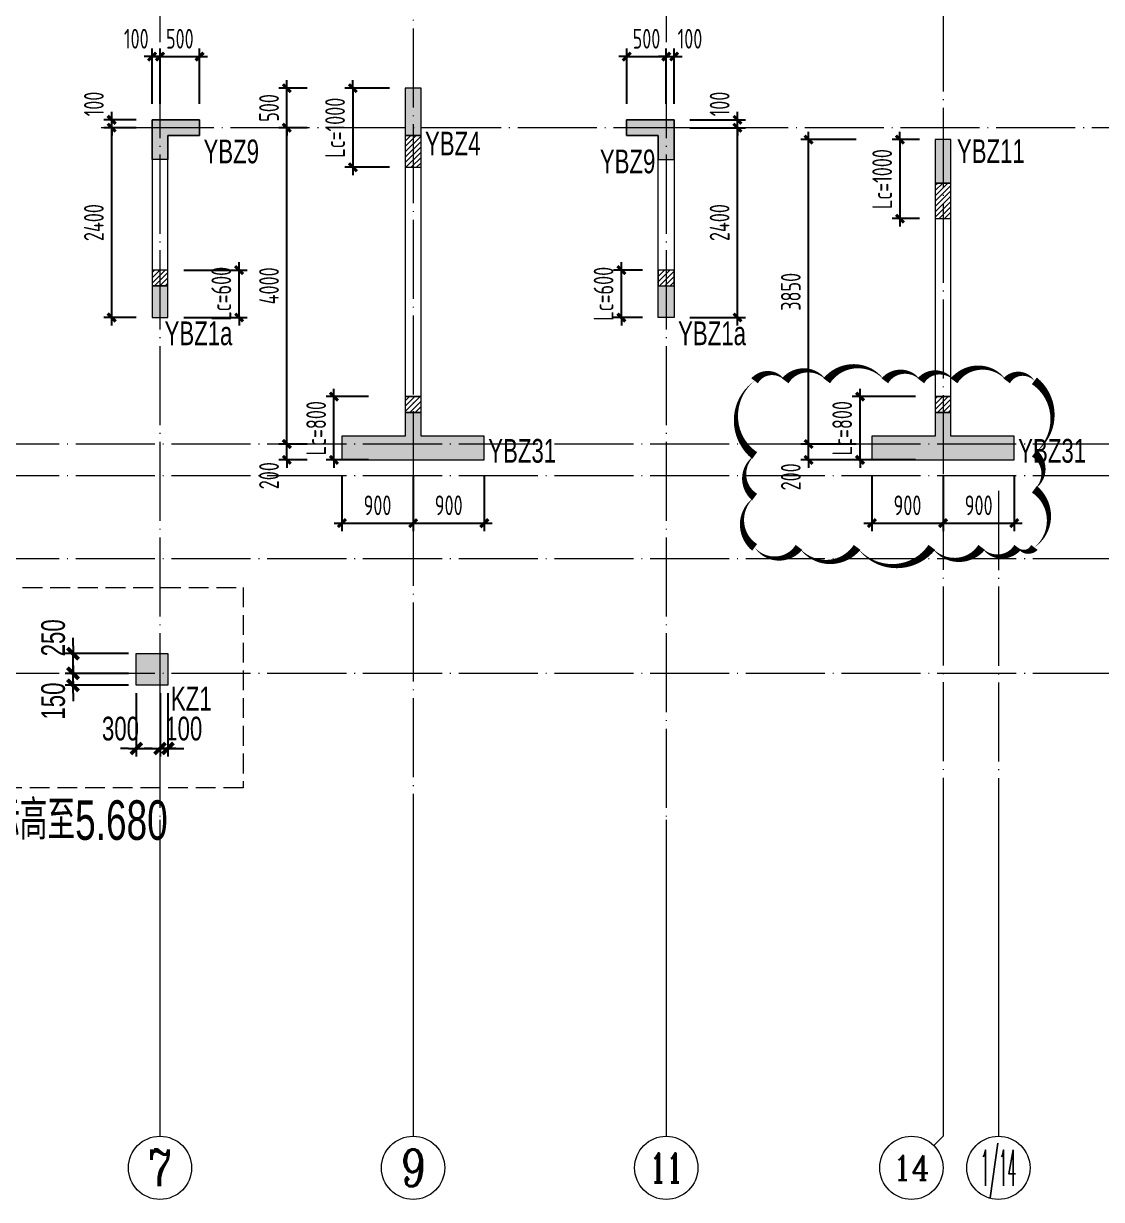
# Model space of a CAD drawing. Extents: x -129922 to 1190196, y -520662 to 139923.
# Drawn here: x 304029 to 317658, y -186027 to -171156 of the extents above; entities that cross this region are included whole.
import ezdxf
from ezdxf.enums import TextEntityAlignment as Align

# ---------------------------------------------------------------- set-up
doc = ezdxf.new("R2010")
doc.units = 0
doc.header["$LTSCALE"] = 1000
doc.header["$MEASUREMENT"] = 0
doc.linetypes.add('DASH', pattern=[0.35, 0.25, -0.1])
doc.linetypes.add('DOTE', pattern=[2.42, 2, -0.2, 0.02, -0.2])
for name, color, linetype, lineweight in [('A-标注-轴号', 3, 'Continuous', 15), ('A-标注-轴号文字', 7, 'Continuous', 15), ('A-轴线-塔楼', 1, 'DOTE', 9), ('A-轴线-隔墙', 41, 'DOTE', 9), ('S-基础-HATCH', 251, 'Continuous', 20), ('S-墙柱-COLU', 50, 'Continuous', 20), ('S-墙柱-DIM', 3, 'Continuous', 20), ('S-墙柱-HATCH', 251, 'Continuous', 9), ('S-墙柱-Lc填充', 8, 'Continuous', 9), ('S-墙柱-WALL', 6, 'Continuous', 20), ('S-板-BEAM', 4, 'DASH', 20), ('S-板-文字', 7, 'Continuous', 20), ('S-通用-TEXT', 7, 'Continuous', 20)]:
    doc.layers.add(name, color=color, linetype=linetype, lineweight=lineweight)
doc.layers.add('S-活动层-非打印1', color=170, linetype='Continuous', lineweight=20, plot=False)
doc.layers.add('板洞边线_DIM', color=3, linetype='Continuous')
doc.styles.add('_TCH_AXIS', font='COMPLEX.shx', dxfattribs={"bigfont": 'hztxt.shx'})
doc.styles.add('BW_Dim', font='Bweng.shx', dxfattribs={"width": 0.7, "bigfont": 'hztxt.shx'})
doc.styles.add('COMPLEX', font='COMPLEX')
doc.styles.add('TSSD_Dimension', font='tssdeng.shx', dxfattribs={"width": 0.7, "bigfont": 'HZTXT.SHX'})
doc.dimstyles.new('Cyz_100_100', dxfattribs={"dimtxt": 300, "dimasz": 100, "dimexe": 100, "dimexo": 100, "dimgap": 100, "dimtad": 1, "dimdec": 0, "dimzin": 0, "dimdsep": 46, "dimtxsty": 'BW_Dim', "dimblk": '_bwk', "dimcen": 0, "dimclrt": 7, "dimadec": 0, "dimazin": 0, "dimtfac": 1, "dimtdec": 0, "dimtix": 1, "dimtmove": 2, "dimatfit": 0, "dimfxl": 0, "dimtolj": 1, "dimtzin": 0, "dimarcsym": 0})
doc.dimstyles.new('TSSD_100_100', dxfattribs={"dimtxt": 250, "dimasz": 100, "dimexe": 100, "dimexo": 200, "dimgap": 100, "dimtad": 1, "dimdec": 0, "dimzin": 0, "dimdsep": 46, "dimtxsty": 'TSSD_Dimension', "dimblk": 'ARCHTICK', "dimcen": 0, "dimdle": 100, "dimclrt": 7, "dimadec": 0, "dimazin": 0, "dimtfac": 1, "dimtdec": 0, "dimtix": 1, "dimtmove": 2, "dimatfit": 0, "dimfxl": 0, "dimtolj": 1, "dimtzin": 0, "dimarcsym": 0})

# ---------------------------------------------------------------- blocks, each defined once
blk = doc.blocks.new('_AXISO')
blk.add_circle((0, 0), 0.5)
at = {"layer": 'S-板-文字', "style": 'COMPLEX', "width": 1.041667}
blk.add_attdef('A', text='', height=0.56, dxfattribs=at).set_placement((-0.25, -0.28), (0.25, -0.28), align=Align.FIT)
blk = doc.blocks.new('ZHOUWANG3')
at = {"layer": 'A-标注-轴号'}
for p, q in [((102352, 226834), (102352, 222834)), ((105552, 226834), (105552, 222834)), ((108752, 226834), (108752, 222834)), ((112252, 226834), (112252, 222834)), ((112952, 226834), (112952, 222834)), ((112135, 222716), (112252, 222834))]:
    blk.add_line(p, q, dxfattribs=at)
at = {"layer": 'A-轴线-塔楼', "linetype": 'DOTE', "ltscale": 0.5}
for p, q in [((105552, 248942), (105552, 226834)), ((112252, 241886), (112252, 226834)), ((102352, 240086), (102352, 226834)), ((108752, 240086), (108752, 226834)), ((122394, 235586), (101608, 235586)), ((139798, 231586), (85362, 231586)), ((112952, 230993), (112952, 226834)), ((139798, 228686), (85362, 228686))]:
    blk.add_line(p, q, dxfattribs=at)
at = {"layer": 'A-轴线-隔墙', "ltscale": 0.5}
for p, q in [((139798, 231186), (85362, 231186)), ((139798, 230136), (85362, 230136))]:
    blk.add_line(p, q, dxfattribs=at)
at = {"layer": 'A-标注-轴号'}
ref = blk.add_blockref('_AXISO', (102352, 222434), dxfattribs=dict(at, xscale=800, yscale=800, zscale=800))
ref.add_attrib('A', '7', dxfattribs={"layer": 'A-标注-轴号文字', "height": 466, "style": '_TCH_AXIS'}).set_placement((102197, 222201), (102507, 222201), align=Align.FIT)
ref = blk.add_blockref('_AXISO', (105552, 222434), dxfattribs=dict(at, xscale=800, yscale=800, zscale=800))
ref.add_attrib('A', '9', dxfattribs={"layer": 'A-标注-轴号文字', "height": 466, "style": '_TCH_AXIS'}).set_placement((105397, 222201), (105707, 222201), align=Align.FIT)
ref = blk.add_blockref('_AXISO', (108752, 222434), dxfattribs=dict(at, xscale=800, yscale=800, zscale=800))
ref.add_attrib('A', '11', dxfattribs={"layer": 'A-标注-轴号文字', "height": 368.8, "style": '_TCH_AXIS'}).set_placement((108541, 222249), (108963, 222249), align=Align.FIT)
ref = blk.add_blockref('_AXISO', (111852, 222434), dxfattribs=dict(at, xscale=800, yscale=800, zscale=800))
ref.add_attrib('A', '14', dxfattribs={"layer": 'A-标注-轴号文字', "height": 314.1, "style": '_TCH_AXIS'}).set_placement((111620, 222277), (112084, 222277), align=Align.FIT)
ref = blk.add_blockref('_AXISO', (112952, 222434), dxfattribs=dict(at, xscale=800, yscale=800, zscale=800))
ref.add_attrib('A', '1/14', dxfattribs={"layer": 'A-标注-轴号文字', "height": 452.5, "style": '_TCH_AXIS', "width": 0.308824}).set_placement((112726, 222207), (113178, 222207), align=Align.FIT)
blk = doc.blocks.new('_bwk')
blk.add_line((-1, 0), (0, 0))
at = {"const_width": 0.5}
blk.add_lwpolyline([(-0.7, -0.7), (0.7, 0.7)], dxfattribs=at)
blk = doc.blocks.new('*D1837')
at = {"layer": 'Defpoints', "color": 0, "transparency": 16777216}
for p in [(304655, -179374), (305455, -179374), (305455, -179524)]:
    blk.add_point(p, dxfattribs=at)
at = {"layer": '板洞边线_DIM', "color": 0, "lineweight": -2, "transparency": 16777216}
for p, q in [((304655, -179274), (304655, -179174)), ((305355, -179374), (304555, -179374)), ((304655, -179524), (304655, -179374)), ((305355, -179524), (304555, -179524)), ((304655, -179624), (304655, -179724))]:
    blk.add_line(p, q, dxfattribs=at)
at = {"layer": '板洞边线_DIM', "color": 0, "lineweight": -2, "transparency": 16777216, "xscale": 100, "yscale": 100, "zscale": 100}
for p, rotation in [((304655, -179374), 270), ((304655, -179524), 90)]:
    blk.add_blockref('_bwk', p, dxfattribs=dict(at, rotation=rotation))
at = {"layer": '板洞边线_DIM', "color": 7, "transparency": 16777216, "insert": (304405, -179724), "char_height": 300, "attachment_point": 5, "rotation": 90, "style": 'BW_Dim'}
blk.add_mtext('\\A1;150', dxfattribs=at)
blk = doc.blocks.new('*D1838')
at = {"layer": 'Defpoints', "color": 0, "transparency": 16777216}
for p in [(304655, -179124), (305455, -179124), (305455, -179374)]:
    blk.add_point(p, dxfattribs=at)
at = {"layer": '板洞边线_DIM', "color": 0, "lineweight": -2, "transparency": 16777216}
for p, q in [((304655, -179024), (304655, -178924)), ((305355, -179124), (304555, -179124)), ((304655, -179374), (304655, -179124)), ((305355, -179374), (304555, -179374)), ((304655, -179474), (304655, -179574))]:
    blk.add_line(p, q, dxfattribs=at)
at = {"layer": '板洞边线_DIM', "color": 0, "lineweight": -2, "transparency": 16777216, "xscale": 100, "yscale": 100, "zscale": 100}
for p, rotation in [((304655, -179124), 270), ((304655, -179374), 90)]:
    blk.add_blockref('_bwk', p, dxfattribs=dict(at, rotation=rotation))
at = {"layer": '板洞边线_DIM', "color": 7, "transparency": 16777216, "insert": (304405, -178924), "char_height": 300, "attachment_point": 5, "rotation": 90, "style": 'BW_Dim'}
blk.add_mtext('\\A1;250', dxfattribs=at)
blk = doc.blocks.new('*D1839')
at = {"layer": 'Defpoints', "color": 0, "transparency": 16777216}
for p in [(305455, -179524), (305755, -179524), (305755, -180324)]:
    blk.add_point(p, dxfattribs=at)
at = {"layer": '板洞边线_DIM', "color": 0, "lineweight": -2, "transparency": 16777216}
for p, q in [((305455, -179624), (305455, -180424)), ((305755, -179624), (305755, -180424)), ((305355, -180324), (305255, -180324)), ((305455, -180324), (305755, -180324)), ((305855, -180324), (305955, -180324))]:
    blk.add_line(p, q, dxfattribs=at)
at = {"layer": '板洞边线_DIM', "color": 0, "lineweight": -2, "transparency": 16777216, "xscale": 100, "yscale": 100, "zscale": 100}
blk.add_blockref('_bwk', (305455, -180324), dxfattribs=at)
at = {"layer": '板洞边线_DIM', "color": 0, "lineweight": -2, "transparency": 16777216, "xscale": 100, "yscale": 100, "zscale": 100, "rotation": 180}
blk.add_blockref('_bwk', (305755, -180324), dxfattribs=at)
at = {"layer": '板洞边线_DIM', "color": 7, "transparency": 16777216, "insert": (305255, -180074), "char_height": 300, "attachment_point": 5, "style": 'BW_Dim'}
blk.add_mtext('\\A1;300', dxfattribs=at)
blk = doc.blocks.new('*D1840')
at = {"layer": 'Defpoints', "color": 0, "transparency": 16777216}
for p in [(305755, -179524), (305855, -179524), (305855, -180324)]:
    blk.add_point(p, dxfattribs=at)
at = {"layer": '板洞边线_DIM', "color": 0, "lineweight": -2, "transparency": 16777216}
for p, q in [((305755, -179624), (305755, -180424)), ((305855, -179624), (305855, -180424)), ((305655, -180324), (305555, -180324)), ((305755, -180324), (305855, -180324)), ((305955, -180324), (306055, -180324))]:
    blk.add_line(p, q, dxfattribs=at)
at = {"layer": '板洞边线_DIM', "color": 0, "lineweight": -2, "transparency": 16777216, "xscale": 100, "yscale": 100, "zscale": 100}
blk.add_blockref('_bwk', (305755, -180324), dxfattribs=at)
at = {"layer": '板洞边线_DIM', "color": 0, "lineweight": -2, "transparency": 16777216, "xscale": 100, "yscale": 100, "zscale": 100, "rotation": 180}
blk.add_blockref('_bwk', (305855, -180324), dxfattribs=at)
at = {"layer": '板洞边线_DIM', "color": 7, "transparency": 16777216, "insert": (306055, -180074), "char_height": 300, "attachment_point": 5, "style": 'BW_Dim'}
blk.add_mtext('\\A1;100', dxfattribs=at)
blk = doc.blocks.new('_ArchTick')
at = {"color": 0, "linetype": 'ByBlock', "const_width": 0.4}
blk.add_lwpolyline([(-0.5, -0.5), (0.5, 0.5)], dxfattribs=at)
blk = doc.blocks.new('*D1855')
at = {"layer": 'Defpoints', "color": 0, "transparency": 16777216}
for p in [(315555, -172624), (315110, -173624), (315555, -173624)]:
    blk.add_point(p, dxfattribs=at)
at = {"layer": 'S-墙柱-DIM', "color": 0, "lineweight": -2, "transparency": 16777216}
for p, q in [((315355, -172624), (315010, -172624)), ((315110, -172624), (315110, -172524)), ((315110, -172624), (315110, -173624)), ((315355, -173624), (315010, -173624)), ((315110, -173624), (315110, -173724))]:
    blk.add_line(p, q, dxfattribs=at)
at = {"layer": 'S-墙柱-DIM', "color": 0, "lineweight": -2, "transparency": 16777216, "xscale": 100, "yscale": 100, "zscale": 100}
for p, rotation in [((315110, -172624), 270), ((315110, -173624), 90)]:
    blk.add_blockref('_ArchTick', p, dxfattribs=dict(at, rotation=rotation))
at = {"layer": 'S-墙柱-DIM', "color": 7, "transparency": 16777216, "insert": (314885, -173124), "char_height": 250, "attachment_point": 5, "rotation": 90, "style": 'TSSD_Dimension'}
blk.add_mtext('\\A1;Lc=1000', dxfattribs=at)
blk = doc.blocks.new('*D1856')
at = {"layer": 'Defpoints', "color": 0, "transparency": 16777216}
for p in [(314605, -175874), (315505, -175874), (315505, -176674)]:
    blk.add_point(p, dxfattribs=at)
at = {"layer": 'S-墙柱-DIM', "color": 0, "lineweight": -2, "transparency": 16777216}
for p, q in [((315305, -175874), (314505, -175874)), ((314605, -175874), (314605, -175774)), ((314605, -176674), (314605, -175874)), ((315305, -176674), (314505, -176674)), ((314605, -176674), (314605, -176774))]:
    blk.add_line(p, q, dxfattribs=at)
at = {"layer": 'S-墙柱-DIM', "color": 0, "lineweight": -2, "transparency": 16777216, "xscale": 100, "yscale": 100, "zscale": 100}
for p, rotation in [((314605, -175874), 270), ((314605, -176674), 90)]:
    blk.add_blockref('_ArchTick', p, dxfattribs=dict(at, rotation=rotation))
at = {"layer": 'S-墙柱-DIM', "color": 7, "transparency": 16777216, "insert": (314380, -176274), "char_height": 250, "attachment_point": 5, "rotation": 90, "style": 'TSSD_Dimension'}
blk.add_mtext('\\A1;Lc=800', dxfattribs=at)
blk = doc.blocks.new('*D1857')
at = {"layer": 'Defpoints', "color": 0, "transparency": 16777216}
for p in [(308855, -171974), (308193, -172974), (308855, -172974)]:
    blk.add_point(p, dxfattribs=at)
at = {"layer": 'S-墙柱-DIM', "color": 0, "lineweight": -2, "transparency": 16777216}
for p, q in [((308193, -171974), (308193, -171874)), ((308655, -171974), (308093, -171974)), ((308193, -171974), (308193, -172974)), ((308655, -172974), (308093, -172974)), ((308193, -172974), (308193, -173074))]:
    blk.add_line(p, q, dxfattribs=at)
at = {"layer": 'S-墙柱-DIM', "color": 0, "lineweight": -2, "transparency": 16777216, "xscale": 100, "yscale": 100, "zscale": 100}
for p, rotation in [((308193, -171974), 270), ((308193, -172974), 90)]:
    blk.add_blockref('_ArchTick', p, dxfattribs=dict(at, rotation=rotation))
at = {"layer": 'S-墙柱-DIM', "color": 7, "transparency": 16777216, "insert": (307968, -172474), "char_height": 250, "attachment_point": 5, "rotation": 90, "style": 'TSSD_Dimension'}
blk.add_mtext('\\A1;Lc=1000', dxfattribs=at)
blk = doc.blocks.new('*D1858')
at = {"layer": 'Defpoints', "color": 0, "transparency": 16777216}
for p in [(307954, -175874), (308591, -175874), (308591, -176674)]:
    blk.add_point(p, dxfattribs=at)
at = {"layer": 'S-墙柱-DIM', "color": 0, "lineweight": -2, "transparency": 16777216}
for p, q in [((308391, -175874), (307854, -175874)), ((307954, -175874), (307954, -175774)), ((307954, -176674), (307954, -175874)), ((308391, -176674), (307854, -176674)), ((307954, -176674), (307954, -176774))]:
    blk.add_line(p, q, dxfattribs=at)
at = {"layer": 'S-墙柱-DIM', "color": 0, "lineweight": -2, "transparency": 16777216, "xscale": 100, "yscale": 100, "zscale": 100}
for p, rotation in [((307954, -175874), 270), ((307954, -176674), 90)]:
    blk.add_blockref('_ArchTick', p, dxfattribs=dict(at, rotation=rotation))
at = {"layer": 'S-墙柱-DIM', "color": 7, "transparency": 16777216, "insert": (307729, -176274), "char_height": 250, "attachment_point": 5, "rotation": 90, "style": 'TSSD_Dimension'}
blk.add_mtext('\\A1;Lc=800', dxfattribs=at)
blk = doc.blocks.new('*D1861')
at = {"layer": 'Defpoints', "color": 0, "transparency": 16777216}
for p in [(311588, -174274), (312055, -174274), (312055, -174874)]:
    blk.add_point(p, dxfattribs=at)
at = {"layer": 'S-墙柱-DIM', "color": 0, "lineweight": -2, "transparency": 16777216}
for p, q in [((311855, -174274), (311488, -174274)), ((311588, -174274), (311588, -174174)), ((311588, -174874), (311588, -174274)), ((311855, -174874), (311488, -174874)), ((311588, -174874), (311588, -174974))]:
    blk.add_line(p, q, dxfattribs=at)
at = {"layer": 'S-墙柱-DIM', "color": 0, "lineweight": -2, "transparency": 16777216, "xscale": 100, "yscale": 100, "zscale": 100}
for p, rotation in [((311588, -174274), 270), ((311588, -174874), 90)]:
    blk.add_blockref('_ArchTick', p, dxfattribs=dict(at, rotation=rotation))
at = {"layer": 'S-墙柱-DIM', "color": 7, "transparency": 16777216, "insert": (311363, -174574), "char_height": 250, "attachment_point": 5, "rotation": 90, "style": 'TSSD_Dimension'}
blk.add_mtext('\\A1;Lc=600', dxfattribs=at)
blk = doc.blocks.new('*D1862')
at = {"layer": 'Defpoints', "color": 0, "transparency": 16777216}
for p in [(305855, -174274), (306755, -174274), (305855, -174874)]:
    blk.add_point(p, dxfattribs=at)
at = {"layer": 'S-墙柱-DIM', "color": 0, "lineweight": -2, "transparency": 16777216}
for p, q in [((306055, -174274), (306855, -174274)), ((306755, -174274), (306755, -174174)), ((306755, -174874), (306755, -174274)), ((306055, -174874), (306855, -174874)), ((306755, -174874), (306755, -174974))]:
    blk.add_line(p, q, dxfattribs=at)
at = {"layer": 'S-墙柱-DIM', "color": 0, "lineweight": -2, "transparency": 16777216, "xscale": 100, "yscale": 100, "zscale": 100}
for p, rotation in [((306755, -174274), 270), ((306755, -174874), 90)]:
    blk.add_blockref('_ArchTick', p, dxfattribs=dict(at, rotation=rotation))
at = {"layer": 'S-墙柱-DIM', "color": 7, "transparency": 16777216, "insert": (306530, -174574), "char_height": 250, "attachment_point": 5, "rotation": 90, "style": 'TSSD_Dimension'}
blk.add_mtext('\\A1;Lc=600', dxfattribs=at)
blk = doc.blocks.new('*D1879')
at = {"layer": 'Defpoints', "color": 0, "transparency": 16777216}
for p in [(315655, -176674), (316555, -176674), (316555, -177474)]:
    blk.add_point(p, dxfattribs=at)
at = {"layer": 'S-墙柱-DIM', "color": 0, "lineweight": -2, "transparency": 16777216}
for p, q in [((315655, -176874), (315655, -177574)), ((316555, -176874), (316555, -177574)), ((315555, -177474), (316655, -177474))]:
    blk.add_line(p, q, dxfattribs=at)
at = {"layer": 'S-墙柱-DIM', "color": 0, "lineweight": -2, "transparency": 16777216, "xscale": 100, "yscale": 100, "zscale": 100, "rotation": 180}
blk.add_blockref('_ArchTick', (315655, -177474), dxfattribs=at)
at = {"layer": 'S-墙柱-DIM', "color": 0, "lineweight": -2, "transparency": 16777216, "xscale": 100, "yscale": 100, "zscale": 100}
blk.add_blockref('_ArchTick', (316555, -177474), dxfattribs=at)
at = {"layer": 'S-墙柱-DIM', "color": 7, "transparency": 16777216, "insert": (316105, -177249), "char_height": 250, "attachment_point": 5, "style": 'TSSD_Dimension'}
blk.add_mtext('\\A1;900', dxfattribs=at)
blk = doc.blocks.new('*D1880')
at = {"layer": 'Defpoints', "color": 0, "transparency": 16777216}
for p in [(314755, -176674), (315655, -176674), (315655, -177474)]:
    blk.add_point(p, dxfattribs=at)
at = {"layer": 'S-墙柱-DIM', "color": 0, "lineweight": -2, "transparency": 16777216}
for p, q in [((314755, -176874), (314755, -177574)), ((315655, -176874), (315655, -177574)), ((314655, -177474), (315755, -177474))]:
    blk.add_line(p, q, dxfattribs=at)
at = {"layer": 'S-墙柱-DIM', "color": 0, "lineweight": -2, "transparency": 16777216, "xscale": 100, "yscale": 100, "zscale": 100, "rotation": 180}
blk.add_blockref('_ArchTick', (314755, -177474), dxfattribs=at)
at = {"layer": 'S-墙柱-DIM', "color": 0, "lineweight": -2, "transparency": 16777216, "xscale": 100, "yscale": 100, "zscale": 100}
blk.add_blockref('_ArchTick', (315655, -177474), dxfattribs=at)
at = {"layer": 'S-墙柱-DIM', "color": 7, "transparency": 16777216, "insert": (315205, -177249), "char_height": 250, "attachment_point": 5, "style": 'TSSD_Dimension'}
blk.add_mtext('\\A1;900', dxfattribs=at)
blk = doc.blocks.new('*D1881')
at = {"layer": 'Defpoints', "color": 0, "transparency": 16777216}
for p in [(313955, -172624), (314755, -172624), (314755, -176474)]:
    blk.add_point(p, dxfattribs=at)
at = {"layer": 'S-墙柱-DIM', "color": 0, "lineweight": -2, "transparency": 16777216}
for p, q in [((314555, -172624), (313855, -172624)), ((313955, -176574), (313955, -172524)), ((314555, -176474), (313855, -176474))]:
    blk.add_line(p, q, dxfattribs=at)
at = {"layer": 'S-墙柱-DIM', "color": 0, "lineweight": -2, "transparency": 16777216, "xscale": 100, "yscale": 100, "zscale": 100}
for p, rotation in [((313955, -172624), 90), ((313955, -176474), 270)]:
    blk.add_blockref('_ArchTick', p, dxfattribs=dict(at, rotation=rotation))
at = {"layer": 'S-墙柱-DIM', "color": 7, "transparency": 16777216, "insert": (313730, -174549), "char_height": 250, "attachment_point": 5, "rotation": 90, "style": 'TSSD_Dimension'}
blk.add_mtext('\\A1;3850', dxfattribs=at)
blk = doc.blocks.new('*D1882')
at = {"layer": 'Defpoints', "color": 0, "transparency": 16777216}
for p in [(313955, -176474), (314755, -176474), (314755, -176674)]:
    blk.add_point(p, dxfattribs=at)
at = {"layer": 'S-墙柱-DIM', "color": 0, "lineweight": -2, "transparency": 16777216}
for p, q in [((314555, -176474), (313855, -176474)), ((313955, -176474), (313955, -176374)), ((313955, -176674), (313955, -176474)), ((314555, -176674), (313855, -176674)), ((313955, -176674), (313955, -176774))]:
    blk.add_line(p, q, dxfattribs=at)
at = {"layer": 'S-墙柱-DIM', "color": 0, "lineweight": -2, "transparency": 16777216, "xscale": 100, "yscale": 100, "zscale": 100}
for p, rotation in [((313955, -176474), 270), ((313955, -176674), 90)]:
    blk.add_blockref('_ArchTick', p, dxfattribs=dict(at, rotation=rotation))
at = {"layer": 'S-墙柱-DIM', "color": 7, "transparency": 16777216, "insert": (313730, -176889), "char_height": 250, "attachment_point": 5, "rotation": 90, "style": 'TSSD_Dimension'}
blk.add_mtext('\\A1;200', dxfattribs=at)
blk = doc.blocks.new('*D1893')
at = {"layer": 'Defpoints', "color": 0, "transparency": 16777216}
for p in [(312255, -171574), (312155, -172374), (312255, -172374)]:
    blk.add_point(p, dxfattribs=at)
at = {"layer": 'S-墙柱-DIM', "color": 0, "lineweight": -2, "transparency": 16777216}
for p, q in [((312155, -171574), (312055, -171574)), ((312155, -172174), (312155, -171474)), ((312155, -171574), (312255, -171574)), ((312255, -172174), (312255, -171474)), ((312255, -171574), (312355, -171574))]:
    blk.add_line(p, q, dxfattribs=at)
at = {"layer": 'S-墙柱-DIM', "color": 0, "lineweight": -2, "transparency": 16777216, "xscale": 100, "yscale": 100, "zscale": 100}
blk.add_blockref('_ArchTick', (312155, -171574), dxfattribs=at)
at = {"layer": 'S-墙柱-DIM', "color": 0, "lineweight": -2, "transparency": 16777216, "xscale": 100, "yscale": 100, "zscale": 100, "rotation": 180}
blk.add_blockref('_ArchTick', (312255, -171574), dxfattribs=at)
at = {"layer": 'S-墙柱-DIM', "color": 7, "transparency": 16777216, "insert": (312455, -171349), "char_height": 250, "attachment_point": 5, "style": 'TSSD_Dimension'}
blk.add_mtext('\\A1;100', dxfattribs=at)
blk = doc.blocks.new('*D1894')
at = {"layer": 'Defpoints', "color": 0, "transparency": 16777216}
for p in [(312155, -171574), (311655, -172374), (312155, -172374)]:
    blk.add_point(p, dxfattribs=at)
at = {"layer": 'S-墙柱-DIM', "color": 0, "lineweight": -2, "transparency": 16777216}
for p, q in [((311655, -171574), (311555, -171574)), ((311655, -172174), (311655, -171474)), ((311655, -171574), (312155, -171574)), ((312155, -172174), (312155, -171474)), ((312155, -171574), (312255, -171574))]:
    blk.add_line(p, q, dxfattribs=at)
at = {"layer": 'S-墙柱-DIM', "color": 0, "lineweight": -2, "transparency": 16777216, "xscale": 100, "yscale": 100, "zscale": 100}
blk.add_blockref('_ArchTick', (311655, -171574), dxfattribs=at)
at = {"layer": 'S-墙柱-DIM', "color": 0, "lineweight": -2, "transparency": 16777216, "xscale": 100, "yscale": 100, "zscale": 100, "rotation": 180}
blk.add_blockref('_ArchTick', (312155, -171574), dxfattribs=at)
at = {"layer": 'S-墙柱-DIM', "color": 7, "transparency": 16777216, "insert": (311905, -171349), "char_height": 250, "attachment_point": 5, "style": 'TSSD_Dimension'}
blk.add_mtext('\\A1;500', dxfattribs=at)
blk = doc.blocks.new('*D1895')
at = {"layer": 'Defpoints', "color": 0, "transparency": 16777216}
for p in [(312255, -172374), (312255, -172474), (313055, -172374)]:
    blk.add_point(p, dxfattribs=at)
at = {"layer": 'S-墙柱-DIM', "color": 0, "lineweight": -2, "transparency": 16777216}
for p, q in [((313055, -172374), (313055, -172274)), ((312455, -172374), (313155, -172374)), ((312455, -172474), (313155, -172474)), ((313055, -172474), (313055, -172374)), ((313055, -172474), (313055, -172574))]:
    blk.add_line(p, q, dxfattribs=at)
at = {"layer": 'S-墙柱-DIM', "color": 0, "lineweight": -2, "transparency": 16777216, "xscale": 100, "yscale": 100, "zscale": 100}
for p, rotation in [((313055, -172374), 270), ((313055, -172474), 90)]:
    blk.add_blockref('_ArchTick', p, dxfattribs=dict(at, rotation=rotation))
at = {"layer": 'S-墙柱-DIM', "color": 7, "transparency": 16777216, "insert": (312830, -172174), "char_height": 250, "attachment_point": 5, "rotation": 90, "style": 'TSSD_Dimension'}
blk.add_mtext('\\A1;100', dxfattribs=at)
blk = doc.blocks.new('*D1896')
at = {"layer": 'Defpoints', "color": 0, "transparency": 16777216}
for p in [(312255, -172474), (313055, -172474), (312255, -174874)]:
    blk.add_point(p, dxfattribs=at)
at = {"layer": 'S-墙柱-DIM', "color": 0, "lineweight": -2, "transparency": 16777216}
for p, q in [((312455, -172474), (313155, -172474)), ((313055, -174974), (313055, -172374)), ((312455, -174874), (313155, -174874))]:
    blk.add_line(p, q, dxfattribs=at)
at = {"layer": 'S-墙柱-DIM', "color": 0, "lineweight": -2, "transparency": 16777216, "xscale": 100, "yscale": 100, "zscale": 100}
for p, rotation in [((313055, -172474), 90), ((313055, -174874), 270)]:
    blk.add_blockref('_ArchTick', p, dxfattribs=dict(at, rotation=rotation))
at = {"layer": 'S-墙柱-DIM', "color": 7, "transparency": 16777216, "insert": (312830, -173674), "char_height": 250, "attachment_point": 5, "rotation": 90, "style": 'TSSD_Dimension'}
blk.add_mtext('\\A1;2400', dxfattribs=at)
blk = doc.blocks.new('*D1897')
at = {"layer": 'Defpoints', "color": 0, "transparency": 16777216}
for p in [(308955, -176674), (309855, -176674), (309855, -177474)]:
    blk.add_point(p, dxfattribs=at)
at = {"layer": 'S-墙柱-DIM', "color": 0, "lineweight": -2, "transparency": 16777216}
for p, q in [((308955, -176874), (308955, -177574)), ((309855, -176874), (309855, -177574)), ((308855, -177474), (309955, -177474))]:
    blk.add_line(p, q, dxfattribs=at)
at = {"layer": 'S-墙柱-DIM', "color": 0, "lineweight": -2, "transparency": 16777216, "xscale": 100, "yscale": 100, "zscale": 100, "rotation": 180}
blk.add_blockref('_ArchTick', (308955, -177474), dxfattribs=at)
at = {"layer": 'S-墙柱-DIM', "color": 0, "lineweight": -2, "transparency": 16777216, "xscale": 100, "yscale": 100, "zscale": 100}
blk.add_blockref('_ArchTick', (309855, -177474), dxfattribs=at)
at = {"layer": 'S-墙柱-DIM', "color": 7, "transparency": 16777216, "insert": (309405, -177249), "char_height": 250, "attachment_point": 5, "style": 'TSSD_Dimension'}
blk.add_mtext('\\A1;900', dxfattribs=at)
blk = doc.blocks.new('*D1898')
at = {"layer": 'Defpoints', "color": 0, "transparency": 16777216}
for p in [(308055, -176674), (308955, -176674), (308955, -177474)]:
    blk.add_point(p, dxfattribs=at)
at = {"layer": 'S-墙柱-DIM', "color": 0, "lineweight": -2, "transparency": 16777216}
for p, q in [((308055, -176874), (308055, -177574)), ((308955, -176874), (308955, -177574)), ((307955, -177474), (309055, -177474))]:
    blk.add_line(p, q, dxfattribs=at)
at = {"layer": 'S-墙柱-DIM', "color": 0, "lineweight": -2, "transparency": 16777216, "xscale": 100, "yscale": 100, "zscale": 100, "rotation": 180}
blk.add_blockref('_ArchTick', (308055, -177474), dxfattribs=at)
at = {"layer": 'S-墙柱-DIM', "color": 0, "lineweight": -2, "transparency": 16777216, "xscale": 100, "yscale": 100, "zscale": 100}
blk.add_blockref('_ArchTick', (308955, -177474), dxfattribs=at)
at = {"layer": 'S-墙柱-DIM', "color": 7, "transparency": 16777216, "insert": (308505, -177249), "char_height": 250, "attachment_point": 5, "style": 'TSSD_Dimension'}
blk.add_mtext('\\A1;900', dxfattribs=at)
blk = doc.blocks.new('*D1899')
at = {"layer": 'Defpoints', "color": 0, "transparency": 16777216}
for p in [(307358, -171974), (307816, -171974), (307816, -172474)]:
    blk.add_point(p, dxfattribs=at)
at = {"layer": 'S-墙柱-DIM', "color": 0, "lineweight": -2, "transparency": 16777216}
for p, q in [((307358, -171974), (307358, -171874)), ((307616, -171974), (307258, -171974)), ((307358, -172474), (307358, -171974)), ((307616, -172474), (307258, -172474)), ((307358, -172474), (307358, -172574))]:
    blk.add_line(p, q, dxfattribs=at)
at = {"layer": 'S-墙柱-DIM', "color": 0, "lineweight": -2, "transparency": 16777216, "xscale": 100, "yscale": 100, "zscale": 100}
for p, rotation in [((307358, -171974), 270), ((307358, -172474), 90)]:
    blk.add_blockref('_ArchTick', p, dxfattribs=dict(at, rotation=rotation))
at = {"layer": 'S-墙柱-DIM', "color": 7, "transparency": 16777216, "insert": (307133, -172224), "char_height": 250, "attachment_point": 5, "rotation": 90, "style": 'TSSD_Dimension'}
blk.add_mtext('\\A1;500', dxfattribs=at)
blk = doc.blocks.new('*D1900')
at = {"layer": 'Defpoints', "color": 0, "transparency": 16777216}
for p in [(307358, -172474), (307816, -172474), (307816, -176474)]:
    blk.add_point(p, dxfattribs=at)
at = {"layer": 'S-墙柱-DIM', "color": 0, "lineweight": -2, "transparency": 16777216}
for p, q in [((307616, -172474), (307258, -172474)), ((307358, -176574), (307358, -172374)), ((307616, -176474), (307258, -176474))]:
    blk.add_line(p, q, dxfattribs=at)
at = {"layer": 'S-墙柱-DIM', "color": 0, "lineweight": -2, "transparency": 16777216, "xscale": 100, "yscale": 100, "zscale": 100}
for p, rotation in [((307358, -172474), 90), ((307358, -176474), 270)]:
    blk.add_blockref('_ArchTick', p, dxfattribs=dict(at, rotation=rotation))
at = {"layer": 'S-墙柱-DIM', "color": 7, "transparency": 16777216, "insert": (307133, -174474), "char_height": 250, "attachment_point": 5, "rotation": 90, "style": 'TSSD_Dimension'}
blk.add_mtext('\\A1;4000', dxfattribs=at)
blk = doc.blocks.new('*D1901')
at = {"layer": 'Defpoints', "color": 0, "transparency": 16777216}
for p in [(307358, -176474), (307816, -176474), (307816, -176674)]:
    blk.add_point(p, dxfattribs=at)
at = {"layer": 'S-墙柱-DIM', "color": 0, "lineweight": -2, "transparency": 16777216}
for p, q in [((307616, -176474), (307258, -176474)), ((307358, -176474), (307358, -176374)), ((307358, -176674), (307358, -176474)), ((307616, -176674), (307258, -176674)), ((307358, -176674), (307358, -176774))]:
    blk.add_line(p, q, dxfattribs=at)
at = {"layer": 'S-墙柱-DIM', "color": 0, "lineweight": -2, "transparency": 16777216, "xscale": 100, "yscale": 100, "zscale": 100}
for p, rotation in [((307358, -176474), 270), ((307358, -176674), 90)]:
    blk.add_blockref('_ArchTick', p, dxfattribs=dict(at, rotation=rotation))
at = {"layer": 'S-墙柱-DIM', "color": 7, "transparency": 16777216, "insert": (307133, -176874), "char_height": 250, "attachment_point": 5, "rotation": 90, "style": 'TSSD_Dimension'}
blk.add_mtext('\\A1;200', dxfattribs=at)
blk = doc.blocks.new('*D1911')
at = {"layer": 'Defpoints', "color": 0, "transparency": 16777216}
for p in [(306255, -171574), (305755, -172374), (306255, -172374)]:
    blk.add_point(p, dxfattribs=at)
at = {"layer": 'S-墙柱-DIM', "color": 0, "lineweight": -2, "transparency": 16777216}
for p, q in [((305755, -171574), (305655, -171574)), ((305755, -172174), (305755, -171474)), ((305755, -171574), (306255, -171574)), ((306255, -172174), (306255, -171474)), ((306255, -171574), (306355, -171574))]:
    blk.add_line(p, q, dxfattribs=at)
at = {"layer": 'S-墙柱-DIM', "color": 0, "lineweight": -2, "transparency": 16777216, "xscale": 100, "yscale": 100, "zscale": 100}
blk.add_blockref('_ArchTick', (305755, -171574), dxfattribs=at)
at = {"layer": 'S-墙柱-DIM', "color": 0, "lineweight": -2, "transparency": 16777216, "xscale": 100, "yscale": 100, "zscale": 100, "rotation": 180}
blk.add_blockref('_ArchTick', (306255, -171574), dxfattribs=at)
at = {"layer": 'S-墙柱-DIM', "color": 7, "transparency": 16777216, "insert": (306005, -171349), "char_height": 250, "attachment_point": 5, "style": 'TSSD_Dimension'}
blk.add_mtext('\\A1;500', dxfattribs=at)
blk = doc.blocks.new('*D1912')
at = {"layer": 'Defpoints', "color": 0, "transparency": 16777216}
for p in [(305755, -171574), (305655, -172374), (305755, -172374)]:
    blk.add_point(p, dxfattribs=at)
at = {"layer": 'S-墙柱-DIM', "color": 0, "lineweight": -2, "transparency": 16777216}
for p, q in [((305655, -171574), (305555, -171574)), ((305655, -172174), (305655, -171474)), ((305655, -171574), (305755, -171574)), ((305755, -172174), (305755, -171474)), ((305755, -171574), (305855, -171574))]:
    blk.add_line(p, q, dxfattribs=at)
at = {"layer": 'S-墙柱-DIM', "color": 0, "lineweight": -2, "transparency": 16777216, "xscale": 100, "yscale": 100, "zscale": 100}
blk.add_blockref('_ArchTick', (305655, -171574), dxfattribs=at)
at = {"layer": 'S-墙柱-DIM', "color": 0, "lineweight": -2, "transparency": 16777216, "xscale": 100, "yscale": 100, "zscale": 100, "rotation": 180}
blk.add_blockref('_ArchTick', (305755, -171574), dxfattribs=at)
at = {"layer": 'S-墙柱-DIM', "color": 7, "transparency": 16777216, "insert": (305455, -171349), "char_height": 250, "attachment_point": 5, "style": 'TSSD_Dimension'}
blk.add_mtext('\\A1;100', dxfattribs=at)
blk = doc.blocks.new('*D1913')
at = {"layer": 'Defpoints', "color": 0, "transparency": 16777216}
for p in [(305144, -172374), (305655, -172374), (305655, -172474)]:
    blk.add_point(p, dxfattribs=at)
at = {"layer": 'S-墙柱-DIM', "color": 0, "lineweight": -2, "transparency": 16777216}
for p, q in [((305144, -172374), (305144, -172274)), ((305455, -172374), (305044, -172374)), ((305455, -172474), (305044, -172474)), ((305144, -172474), (305144, -172374)), ((305144, -172474), (305144, -172574))]:
    blk.add_line(p, q, dxfattribs=at)
at = {"layer": 'S-墙柱-DIM', "color": 0, "lineweight": -2, "transparency": 16777216, "xscale": 100, "yscale": 100, "zscale": 100}
for p, rotation in [((305144, -172374), 270), ((305144, -172474), 90)]:
    blk.add_blockref('_ArchTick', p, dxfattribs=dict(at, rotation=rotation))
at = {"layer": 'S-墙柱-DIM', "color": 7, "transparency": 16777216, "insert": (304919, -172174), "char_height": 250, "attachment_point": 5, "rotation": 90, "style": 'TSSD_Dimension'}
blk.add_mtext('\\A1;100', dxfattribs=at)
blk = doc.blocks.new('*D1914')
at = {"layer": 'Defpoints', "color": 0, "transparency": 16777216}
for p in [(305144, -172474), (305655, -172474), (305655, -174874)]:
    blk.add_point(p, dxfattribs=at)
at = {"layer": 'S-墙柱-DIM', "color": 0, "lineweight": -2, "transparency": 16777216}
for p, q in [((305455, -172474), (305044, -172474)), ((305144, -174974), (305144, -172374)), ((305455, -174874), (305044, -174874))]:
    blk.add_line(p, q, dxfattribs=at)
at = {"layer": 'S-墙柱-DIM', "color": 0, "lineweight": -2, "transparency": 16777216, "xscale": 100, "yscale": 100, "zscale": 100}
for p, rotation in [((305144, -172474), 90), ((305144, -174874), 270)]:
    blk.add_blockref('_ArchTick', p, dxfattribs=dict(at, rotation=rotation))
at = {"layer": 'S-墙柱-DIM', "color": 7, "transparency": 16777216, "insert": (304919, -173674), "char_height": 250, "attachment_point": 5, "rotation": 90, "style": 'TSSD_Dimension'}
blk.add_mtext('\\A1;2400', dxfattribs=at)

msp = doc.modelspace()

# ---------------------------------------------------------------- hatches: boundary and pattern name
at = {"layer": 'S-基础-HATCH', "ltscale": 0.2}
for points in [[(309054.6, -172573.8), (309054.6, -171973.8), (308854.6, -171973.8), (308854.6, -172573.8)], [(305854.6, -172573.8), (305854.6, -172873.8), (305654.6, -172873.8), (305654.6, -172373.8), (306254.6, -172373.8), (306254.6, -172573.8)], [(312054.6, -172573.8), (312054.6, -172873.8), (312254.6, -172873.8), (312254.6, -172373.8), (311654.6, -172373.8), (311654.6, -172573.8)], [(315754.6, -172623.7), (315554.6, -172623.7), (315554.6, -173173.7), (315754.6, -173173.7)], [(305654.6, -174473.8), (305654.6, -174873.8), (305854.6, -174873.8), (305854.6, -174473.8)], [(312254.6, -174473.8), (312254.6, -174873.8), (312054.6, -174873.8), (312054.6, -174473.8)], [(309854.6, -176673.8), (309854.6, -176373.8), (309054.6, -176373.8), (309054.6, -176073.8), (308854.6, -176073.8), (308854.6, -176373.8), (308054.6, -176373.8), (308054.6, -176673.8)], [(316554.6, -176673.8), (316554.6, -176373.8), (315754.6, -176373.8), (315754.6, -176073.8), (315554.6, -176073.8), (315554.6, -176373.8), (314754.6, -176373.8), (314754.6, -176673.8)]]:
    msp.add_hatch(color=256, dxfattribs=at).paths.add_polyline_path(points)
at = {"layer": 'S-墙柱-HATCH'}
h = msp.add_hatch(color=256, dxfattribs=at)
h.dxf.hatch_style = 1
h.paths.add_polyline_path([(301854.6, -179123.7), (301454.6, -179123.7), (301454.6, -179523.7), (301854.6, -179523.7)])
h.paths.add_polyline_path([(305454.6, -179123.7), (305854.6, -179123.7), (305854.6, -179523.7), (305454.6, -179523.7)])
h.paths.add_polyline_path([(325454.6, -179123.7), (325854.6, -179123.7), (325854.6, -179523.7), (325454.6, -179523.7)])
h.paths.add_polyline_path([(329454.6, -179123.7), (329854.6, -179123.7), (329854.6, -179523.7), (329454.6, -179523.7)])
at = {"layer": 'S-墙柱-Lc填充'}
h = msp.add_hatch(dxfattribs=at)
h.set_pattern_fill('ANSI31', color=256, scale=30, style=0)
h.set_pattern_definition([(45, (950439.136, -235966.607), (-33.6759605, 33.6759605), [])])
h.paths.add_polyline_path([(308854.6, -172573.8), (308854.6, -172973.8), (309054.6, -172973.8), (309054.6, -172573.8)])
h = msp.add_hatch(dxfattribs=at)
h.set_pattern_fill('ANSI31', color=256, scale=30, style=0)
h.set_pattern_definition([(45, (957164.135, -236766.59), (-33.6759605, 33.6759605), [])])
h.paths.add_polyline_path([(315754.6, -173623.7), (315754.6, -173173.7), (315554.6, -173173.7), (315554.6, -173623.7)])
h = msp.add_hatch(dxfattribs=at)
h.set_pattern_fill('ANSI31', color=256, scale=30, style=0)
h.set_pattern_definition([(45, (947264.136, -237666.607), (-33.6759605, 33.6759605), [])])
h.paths.add_polyline_path([(305654.6, -174473.8), (305854.6, -174473.8), (305854.6, -174273.8), (305654.6, -174273.8)])
h = msp.add_hatch(dxfattribs=at)
h.set_pattern_fill('ANSI31', color=256, scale=30, style=0)
h.set_pattern_definition([(45, (953714.135, -237666.607), (-33.6759605, 33.6759605), [])])
h.paths.add_polyline_path([(312054.6, -174473.8), (312254.6, -174473.8), (312254.6, -174273.8), (312054.6, -174273.8)])
h = msp.add_hatch(dxfattribs=at)
h.set_pattern_fill('ANSI31', color=256, scale=30, style=0)
h.set_pattern_definition([(45, (950489.135, -239266.607), (-33.6759605, 33.6759605), [])])
h.paths.add_polyline_path([(309054.6, -176073.8), (309054.6, -175873.8), (308854.6, -175873.8), (308854.6, -176073.8)])
h = msp.add_hatch(dxfattribs=at)
h.set_pattern_fill('ANSI31', color=256, scale=30, style=0)
h.set_pattern_definition([(45, (957164.135, -239266.607), (-33.6759605, 33.6759605), [])])
h.paths.add_polyline_path([(315754.6, -176073.8), (315754.6, -175873.8), (315554.6, -175873.8), (315554.6, -176073.8)])

# ---------------------------------------------------------------- linework, layer by layer
at = {"layer": 'S-墙柱-COLU'}
for points in [[(309054.6, -171973.8), (308854.6, -171973.8), (308854.6, -172573.8), (309054.6, -172573.8)], [(305854.6, -172573.8), (305854.6, -172873.8), (305654.6, -172873.8), (305654.6, -172373.8), (306254.6, -172373.8), (306254.6, -172573.8)], [(312054.6, -172573.8), (312054.6, -172873.8), (312254.6, -172873.8), (312254.6, -172373.8), (311654.6, -172373.8), (311654.6, -172573.8)], [(315754.6, -172623.7), (315554.6, -172623.7), (315554.6, -173173.7), (315754.6, -173173.7)], [(305654.6, -174473.8), (305654.6, -174873.8), (305854.6, -174873.8), (305854.6, -174473.8)], [(312254.6, -174473.8), (312254.6, -174873.8), (312054.6, -174873.8), (312054.6, -174473.8)], [(309854.6, -176673.8), (309854.6, -176373.8), (309054.6, -176373.8), (309054.6, -176073.8), (308854.6, -176073.8), (308854.6, -176373.8), (308054.6, -176373.8), (308054.6, -176673.8)], [(316554.6, -176673.8), (316554.6, -176373.8), (315754.6, -176373.8), (315754.6, -176073.8), (315554.6, -176073.8), (315554.6, -176373.8), (314754.6, -176373.8), (314754.6, -176673.8)]]:
    msp.add_lwpolyline(points, close=True, dxfattribs=at)
at = {"layer": 'S-墙柱-Lc填充'}
for p, q in [((308854.6, -172973.8), (309054.6, -172973.8)), ((315554.6, -173623.7), (315754.6, -173623.7)), ((305854.6, -174273.8), (305654.6, -174273.8)), ((312254.6, -174273.8), (312054.6, -174273.8)), ((308854.6, -175873.8), (309054.6, -175873.8)), ((315554.6, -175873.8), (315754.6, -175873.8))]:
    msp.add_line(p, q, dxfattribs=at)
for points in [[(308854.6, -172973.8), (309054.6, -172973.8), (309054.6, -172573.8), (308854.6, -172573.8)], [(315554.6, -173623.7), (315754.6, -173623.7), (315754.6, -173173.7), (315554.6, -173173.7)], [(305654.6, -174473.8), (305854.6, -174473.8), (305854.6, -174273.8), (305654.6, -174273.8)], [(312054.6, -174473.8), (312254.6, -174473.8), (312254.6, -174273.8), (312054.6, -174273.8)], [(308854.6, -176073.8), (309054.6, -176073.8), (309054.6, -175873.8), (308854.6, -175873.8)], [(315554.6, -176073.8), (315754.6, -176073.8), (315754.6, -175873.8), (315554.6, -175873.8)]]:
    msp.add_lwpolyline(points, close=True, dxfattribs=at)
at = {"layer": 'S-墙柱-WALL'}
for points in [[(309854.6, -176673.8), (309854.6, -176373.8), (309054.6, -176373.8), (309054.6, -171973.8), (308854.6, -171973.8), (308854.6, -176373.8), (308054.6, -176373.8), (308054.6, -176673.8)], [(305854.6, -172573.8), (306254.6, -172573.8), (306254.6, -172373.8), (305654.6, -172373.8), (305654.6, -174873.8), (305854.6, -174873.8)], [(312054.6, -172573.8), (311654.6, -172573.8), (311654.6, -172373.8), (312254.6, -172373.8), (312254.6, -174873.8), (312054.6, -174873.8)], [(316554.6, -176673.8), (316554.6, -176373.8), (315754.6, -176373.8), (315754.6, -172623.7), (315554.6, -172623.7), (315554.6, -176373.8), (314754.6, -176373.8), (314754.6, -176673.8)], [(305454.6, -179123.7), (305854.6, -179123.7), (305854.6, -179523.7), (305454.6, -179523.7)]]:
    msp.add_lwpolyline(points, close=True, dxfattribs=at)
at = {"layer": 'S-板-BEAM'}
msp.add_lwpolyline([(299817.3, -178288.1), (306807.2, -178288.1), (306807.2, -180821.5), (299817.3, -180821.5)], close=True, dxfattribs=at)
at = {"layer": 'S-活动层-非打印1'}
msp.add_lwpolyline([(313272.7, -175674.3, 0, 105, 0.5), (313272.7, -176619.3, 0, 105, 0.5), (313272.7, -177144.3, 0, 105, 0.5), (313272.7, -177780.9, 0, 105, 0.5), (313832.7, -177780.9, 0, 105, 0.5), (314567.7, -177780.9, 0, 105, 0.5), (315512.7, -177780.9, 0, 105, 0.5), (316142.7, -177780.9, 0, 105, 0.5), (316597.7, -177780.9, 0, 105, 0.5), (316809, -177780.9, 0, 105, 0.5), (316809, -177045.9, 0, 105, 0.5), (316809, -176590.9, 0, 105, 0.5), (316809, -175674.3, 0, 105, 0.5), (316459, -175674.3, 0, 105, 0.5), (315794, -175674.3, 0, 105, 0.5), (315374, -175674.3, 0, 105, 0.5), (314919, -175674.3, 0, 105, 0.5), (314184, -175674.3, 0, 105, 0.5), (313659, -175674.3, 0, 105, 0.5)], format="xyseb", close=True, dxfattribs=at)

# ---------------------------------------------------------------- block references
msp.add_blockref('ZHOUWANG3', (203402.7, -408060.2))

# ---------------------------------------------------------------- texts
at = {"layer": 'S-板-BEAM', "style": 'BW_Dim', "width": 0.7}
msp.add_text('柱顶标高至5.680', height=500, dxfattribs=at).set_placement((302931.4, -180978.9), align=Align.TOP_LEFT)
at = {"layer": 'S-通用-TEXT', "color": 2, "style": 'BW_Dim', "width": 0.7}
for s, p in [('YBZ9', (306304.6, -172623.8)), ('YBZ4', (309104.6, -172523.8)), ('YBZ9', (311315.3, -172750.2)), ('YBZ1a', (305812, -174923.8)), ('YBZ1a', (312304.6, -174923.8)), ('YBZ31', (309904.6, -176409.6)), ('YBZ31', (316604.6, -176409.6)), ('KZ1', (305892.8, -179543.9))]:
    msp.add_text(s, height=300, dxfattribs=at).set_placement(p, align=Align.TOP_LEFT)
at = {"layer": 'S-通用-TEXT', "style": 'BW_Dim', "width": 0.7}
msp.add_text('YBZ11', height=300, dxfattribs=at).set_placement((315829.6, -172620.5), align=Align.TOP_LEFT)

# ---------------------------------------------------------------- dimensions: what is measured, and where the dimension line sits
at = {"layer": 'S-墙柱-DIM'}
for base, p1, p2, picture, middle in [((305754.6, -171573.8), (305654.6, -172373.8), (305754.6, -172373.8), '*D1912', (305454.6, -171348.8)), ((312254.6, -171573.8), (312154.6, -172373.8), (312254.6, -172373.8), '*D1893', (312454.6, -171348.8))]:
    dim = msp.add_linear_dim(base=base, p1=p1, p2=p2, dimstyle='TSSD_100_100', dxfattribs=at)
    dim.commit()
    dim.dimension.update_dxf_attribs({"geometry": picture, "text_midpoint": middle, "dimtype": 128})
for base, p1, p2, picture, middle in [((306254.6, -171573.8), (305754.6, -172373.8), (306254.6, -172373.8), '*D1911', (306004.6, -171348.8)), ((312154.6, -171573.8), (311654.6, -172373.8), (312154.6, -172373.8), '*D1894', (311904.6, -171348.8)), ((308954.6, -177473.8), (308054.6, -176673.8), (308954.6, -176673.8), '*D1898', (308504.6, -177248.8)), ((309854.6, -177473.8), (308954.6, -176673.8), (309854.6, -176673.8), '*D1897', (309404.6, -177248.8)), ((315654.6, -177473.8), (314754.6, -176673.8), (315654.6, -176673.8), '*D1880', (315204.6, -177248.8)), ((316554.6, -177473.8), (315654.6, -176673.8), (316554.6, -176673.8), '*D1879', (316104.6, -177248.8))]:
    dim = msp.add_linear_dim(base=base, p1=p1, p2=p2, dimstyle='TSSD_100_100', dxfattribs=at)
    dim.commit()
    dim.dimension.update_dxf_attribs({"geometry": picture, "text_midpoint": middle})
for base, p1, p2, picture, middle in [((305143.8, -172373.8), (305654.6, -172473.8), (305654.6, -172373.8), '*D1913', (304918.8, -172173.8)), ((313054.6, -172373.8), (312254.6, -172473.8), (312254.6, -172373.8), '*D1895', (312829.6, -172173.8)), ((307358.4, -176473.8), (307815.8, -176673.8), (307815.8, -176473.8), '*D1901', (307133.4, -176873.8)), ((313954.6, -176473.8), (314754.6, -176673.8), (314754.6, -176473.8), '*D1882', (313729.6, -176888.8))]:
    dim = msp.add_linear_dim(base=base, p1=p1, p2=p2, angle=90, dimstyle='TSSD_100_100', dxfattribs=at)
    dim.commit()
    dim.dimension.update_dxf_attribs({"geometry": picture, "text_midpoint": middle, "dimtype": 128})
for base, p1, p2, picture, middle in [((307358.4, -171973.8), (307815.8, -172473.8), (307815.8, -171973.8), '*D1899', (307133.4, -172223.8)), ((305143.8, -172473.8), (305654.6, -174873.8), (305654.6, -172473.8), '*D1914', (304918.8, -173673.8)), ((307358.4, -172473.8), (307815.8, -176473.8), (307815.8, -172473.8), '*D1900', (307133.4, -174473.8)), ((313054.6, -172473.8), (312254.6, -174873.8), (312254.6, -172473.8), '*D1896', (312829.6, -173673.8)), ((313954.6, -172623.7), (314754.6, -176473.8), (314754.6, -172623.7), '*D1881', (313729.6, -174548.7))]:
    dim = msp.add_linear_dim(base=base, p1=p1, p2=p2, angle=90, dimstyle='TSSD_100_100', dxfattribs=at)
    dim.commit()
    dim.dimension.update_dxf_attribs({"geometry": picture, "text_midpoint": middle})
for base, p1, p2, angle, picture, middle in [((308193.1, -172973.8), (308854.6, -171973.8), (308854.6, -172973.8), 270, '*D1857', (307968.1, -172473.8)), ((315110, -173623.7), (315554.6, -172623.7), (315554.6, -173623.7), 270, '*D1855', (314885, -173123.7)), ((306754.6, -174273.8), (305854.6, -174873.8), (305854.6, -174273.8), 90, '*D1862', (306529.6, -174573.8)), ((311588.1, -174273.8), (312054.6, -174873.8), (312054.6, -174273.8), 90, '*D1861', (311363.1, -174573.8)), ((307954.3, -175873.8), (308590.8, -176673.8), (308590.8, -175873.8), 90, '*D1858', (307729.3, -176273.8)), ((314604.6, -175873.8), (315504.6, -176673.8), (315504.6, -175873.8), 90, '*D1856', (314379.6, -176273.8))]:
    dim = msp.add_linear_dim(base=base, p1=p1, p2=p2, angle=angle, text='Lc=<>', dimstyle='TSSD_100_100', dxfattribs=at)
    dim.commit()
    dim.dimension.update_dxf_attribs({"geometry": picture, "text_midpoint": middle})
at = {"layer": '板洞边线_DIM'}
for base, p1, p2, picture, middle in [((304654.6, -179123.7), (305454.6, -179373.7), (305454.6, -179123.7), '*D1838', (304404.6, -178923.7)), ((304654.6, -179373.7), (305454.6, -179523.7), (305454.6, -179373.7), '*D1837', (304404.6, -179723.7))]:
    dim = msp.add_linear_dim(base=base, p1=p1, p2=p2, angle=90, dimstyle='Cyz_100_100', dxfattribs=at)
    dim.commit()
    dim.dimension.update_dxf_attribs({"geometry": picture, "text_midpoint": middle, "dimtype": 128})
for base, p1, p2, picture, middle in [((305754.6, -180323.7), (305454.6, -179523.7), (305754.6, -179523.7), '*D1839', (305254.6, -180073.7)), ((305854.6, -180323.7), (305754.6, -179523.7), (305854.6, -179523.7), '*D1840', (306054.6, -180073.7))]:
    dim = msp.add_linear_dim(base=base, p1=p1, p2=p2, dimstyle='Cyz_100_100', dxfattribs=at)
    dim.commit()
    dim.dimension.update_dxf_attribs({"geometry": picture, "text_midpoint": middle, "dimtype": 128})

doc.saveas('drawing.dxf')
